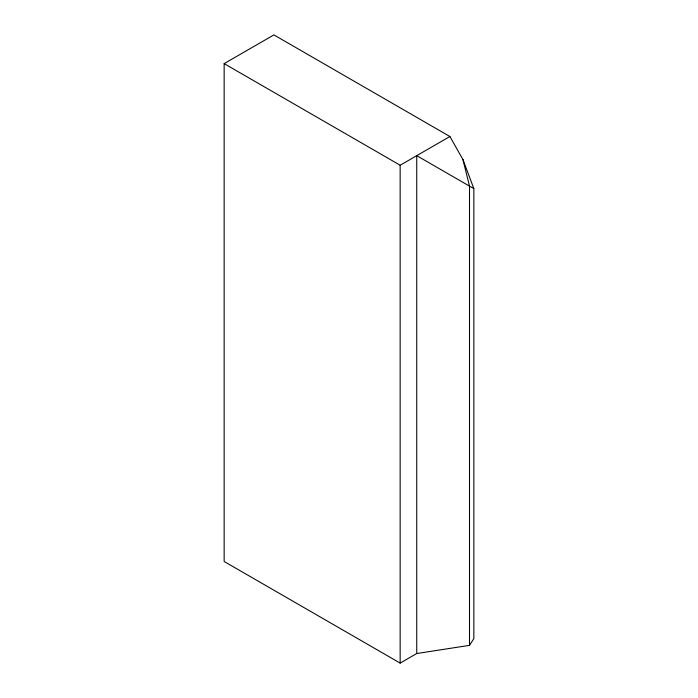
<?xml version="1.0" encoding="UTF-8"?>
<svg xmlns="http://www.w3.org/2000/svg" width="698" height="698" viewBox="0 0 698 698"><rect width="100%" height="100%" fill="white"/><g stroke="black" fill="none" stroke-linecap="round" stroke-linejoin="round"><path stroke-width="1.05" d="M469.51 645.362L473.846 638.626L473.846 188.626L462.914 159.467L449.905 136.511L273.904 34.9L224.154 63.623L224.154 561.489L400.155 663.1L416.741 653.529L469.51 645.362L469.51 186.122L462.914 159.467M224.154 63.623L400.155 165.234L449.905 136.511M473.846 188.626L416.741 155.663L416.741 653.529M400.155 165.234L400.155 663.1"/></g></svg>
